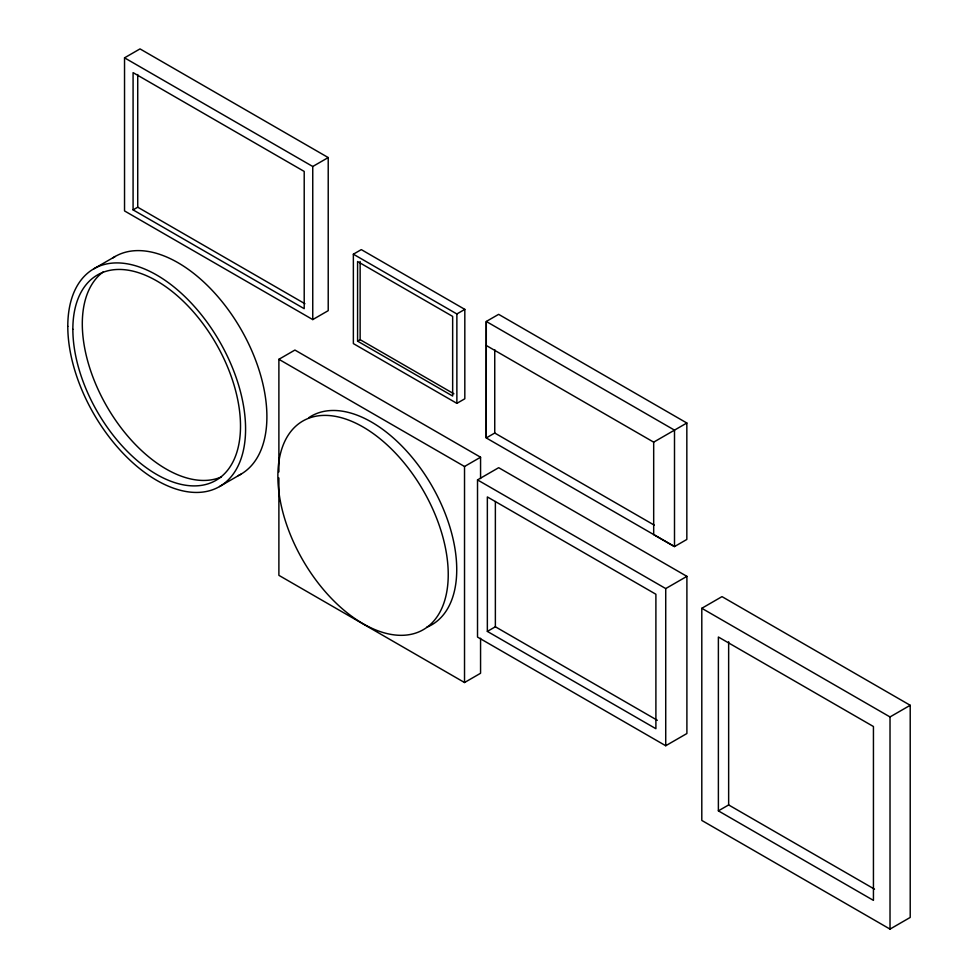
<?xml version="1.0" encoding="UTF-8"?>
<svg xmlns="http://www.w3.org/2000/svg" width="978" height="978" viewBox="0 0 978 978"><rect width="100%" height="100%" fill="white"/><g stroke="black" fill="none" stroke-linecap="round" stroke-linejoin="round"><path stroke-width="1.47" d="M654.27 525.137L494.746 433.034L486.249 437.936L486.286 321.469L674.502 430.137L674.502 546.58L486.249 437.936L486.286 321.469L498.633 314.341L686.837 423.009L686.837 539.453L674.502 546.58L653.683 534.599L653.683 442.154L686.837 423.009M124.536 57.836L140.013 48.9L328.217 157.568L328.217 310.662L312.752 319.586L124.536 210.93L124.536 57.836L312.752 166.492L328.217 157.568M133.081 209.879L304.207 308.681L304.207 171.431L133.081 72.629L133.081 209.879L137.727 207.202L304.904 303.718M93.827 268.803L115.147 256.493M353.364 254.194L361.298 249.61L464.819 309.378L464.819 398.779L456.873 403.352L353.364 343.596L353.364 254.194L456.873 313.962L464.819 309.378M278.889 471.885L278.889 359.305L294.916 350.051L480.565 457.227L480.565 478.535M357.581 341.151L452.655 396.041L452.655 316.407L357.581 261.517L357.581 341.151L360.136 339.672L453.89 393.804M219.537 486.555L240.857 474.244M278.889 359.305L464.526 466.494L480.565 457.227M477.521 479.905L498.682 467.692L686.898 576.36L686.898 733.524L665.725 745.737L477.521 637.081L477.521 479.905L665.725 588.573L686.898 576.36M487.35 631.397L655.896 728.708L655.896 594.245L487.35 496.934L487.35 631.397L495.369 626.776L657.326 720.285M278.889 477.973L278.889 575.345L464.526 682.522L480.565 673.267L480.565 638.279M701.801 608.292L721.996 596.629L910.212 705.285L910.212 917.437L890.017 929.1L701.801 820.432L701.801 608.292L890.017 716.947L910.212 705.285M718.378 810.86L873.44 900.383L873.44 726.52L718.378 637.008L718.378 810.86L728.647 804.943L874.503 889.149M486.249 345.478L653.683 442.154M890.017 716.947L890.017 929.1M728.647 641.751L728.647 804.943M665.725 588.573L665.725 745.737M495.369 501.482L495.369 626.776M494.746 349.672L494.746 433.034M464.526 466.494L464.526 682.522M456.873 313.962L456.873 403.352M360.136 261.542L360.136 339.672M312.752 166.492L312.752 319.586M137.727 74.524L137.727 207.202M221.431 476.909A118.57 68.448 60 0 1 106.859 406.445A118.57 68.448 60 0 1 103.118 271.982M112.678 258.033A125.722 72.58 60 0 1 240.857 329.073A125.722 72.58 60 0 1 238.302 475.601M308.975 417.569A120.477 69.56 60 0 1 433.009 487.826A120.477 69.56 60 0 1 426.738 627.253M67.788 326.359A125.722 72.58 60 0 0 201.126 492.24A125.722 72.58 60 0 0 201.126 314.439A125.722 72.58 60 0 0 67.788 326.359M72.849 329.268A118.57 68.448 60 0 0 198.595 485.711A118.57 68.448 60 0 0 198.595 318.046A118.57 68.448 60 0 0 72.849 329.268M280.331 501.091A120.477 69.56 60 0 0 422.031 630.382A120.477 69.56 60 0 0 386.787 444.587A120.477 69.56 60 0 0 280.331 501.091"/></g></svg>
